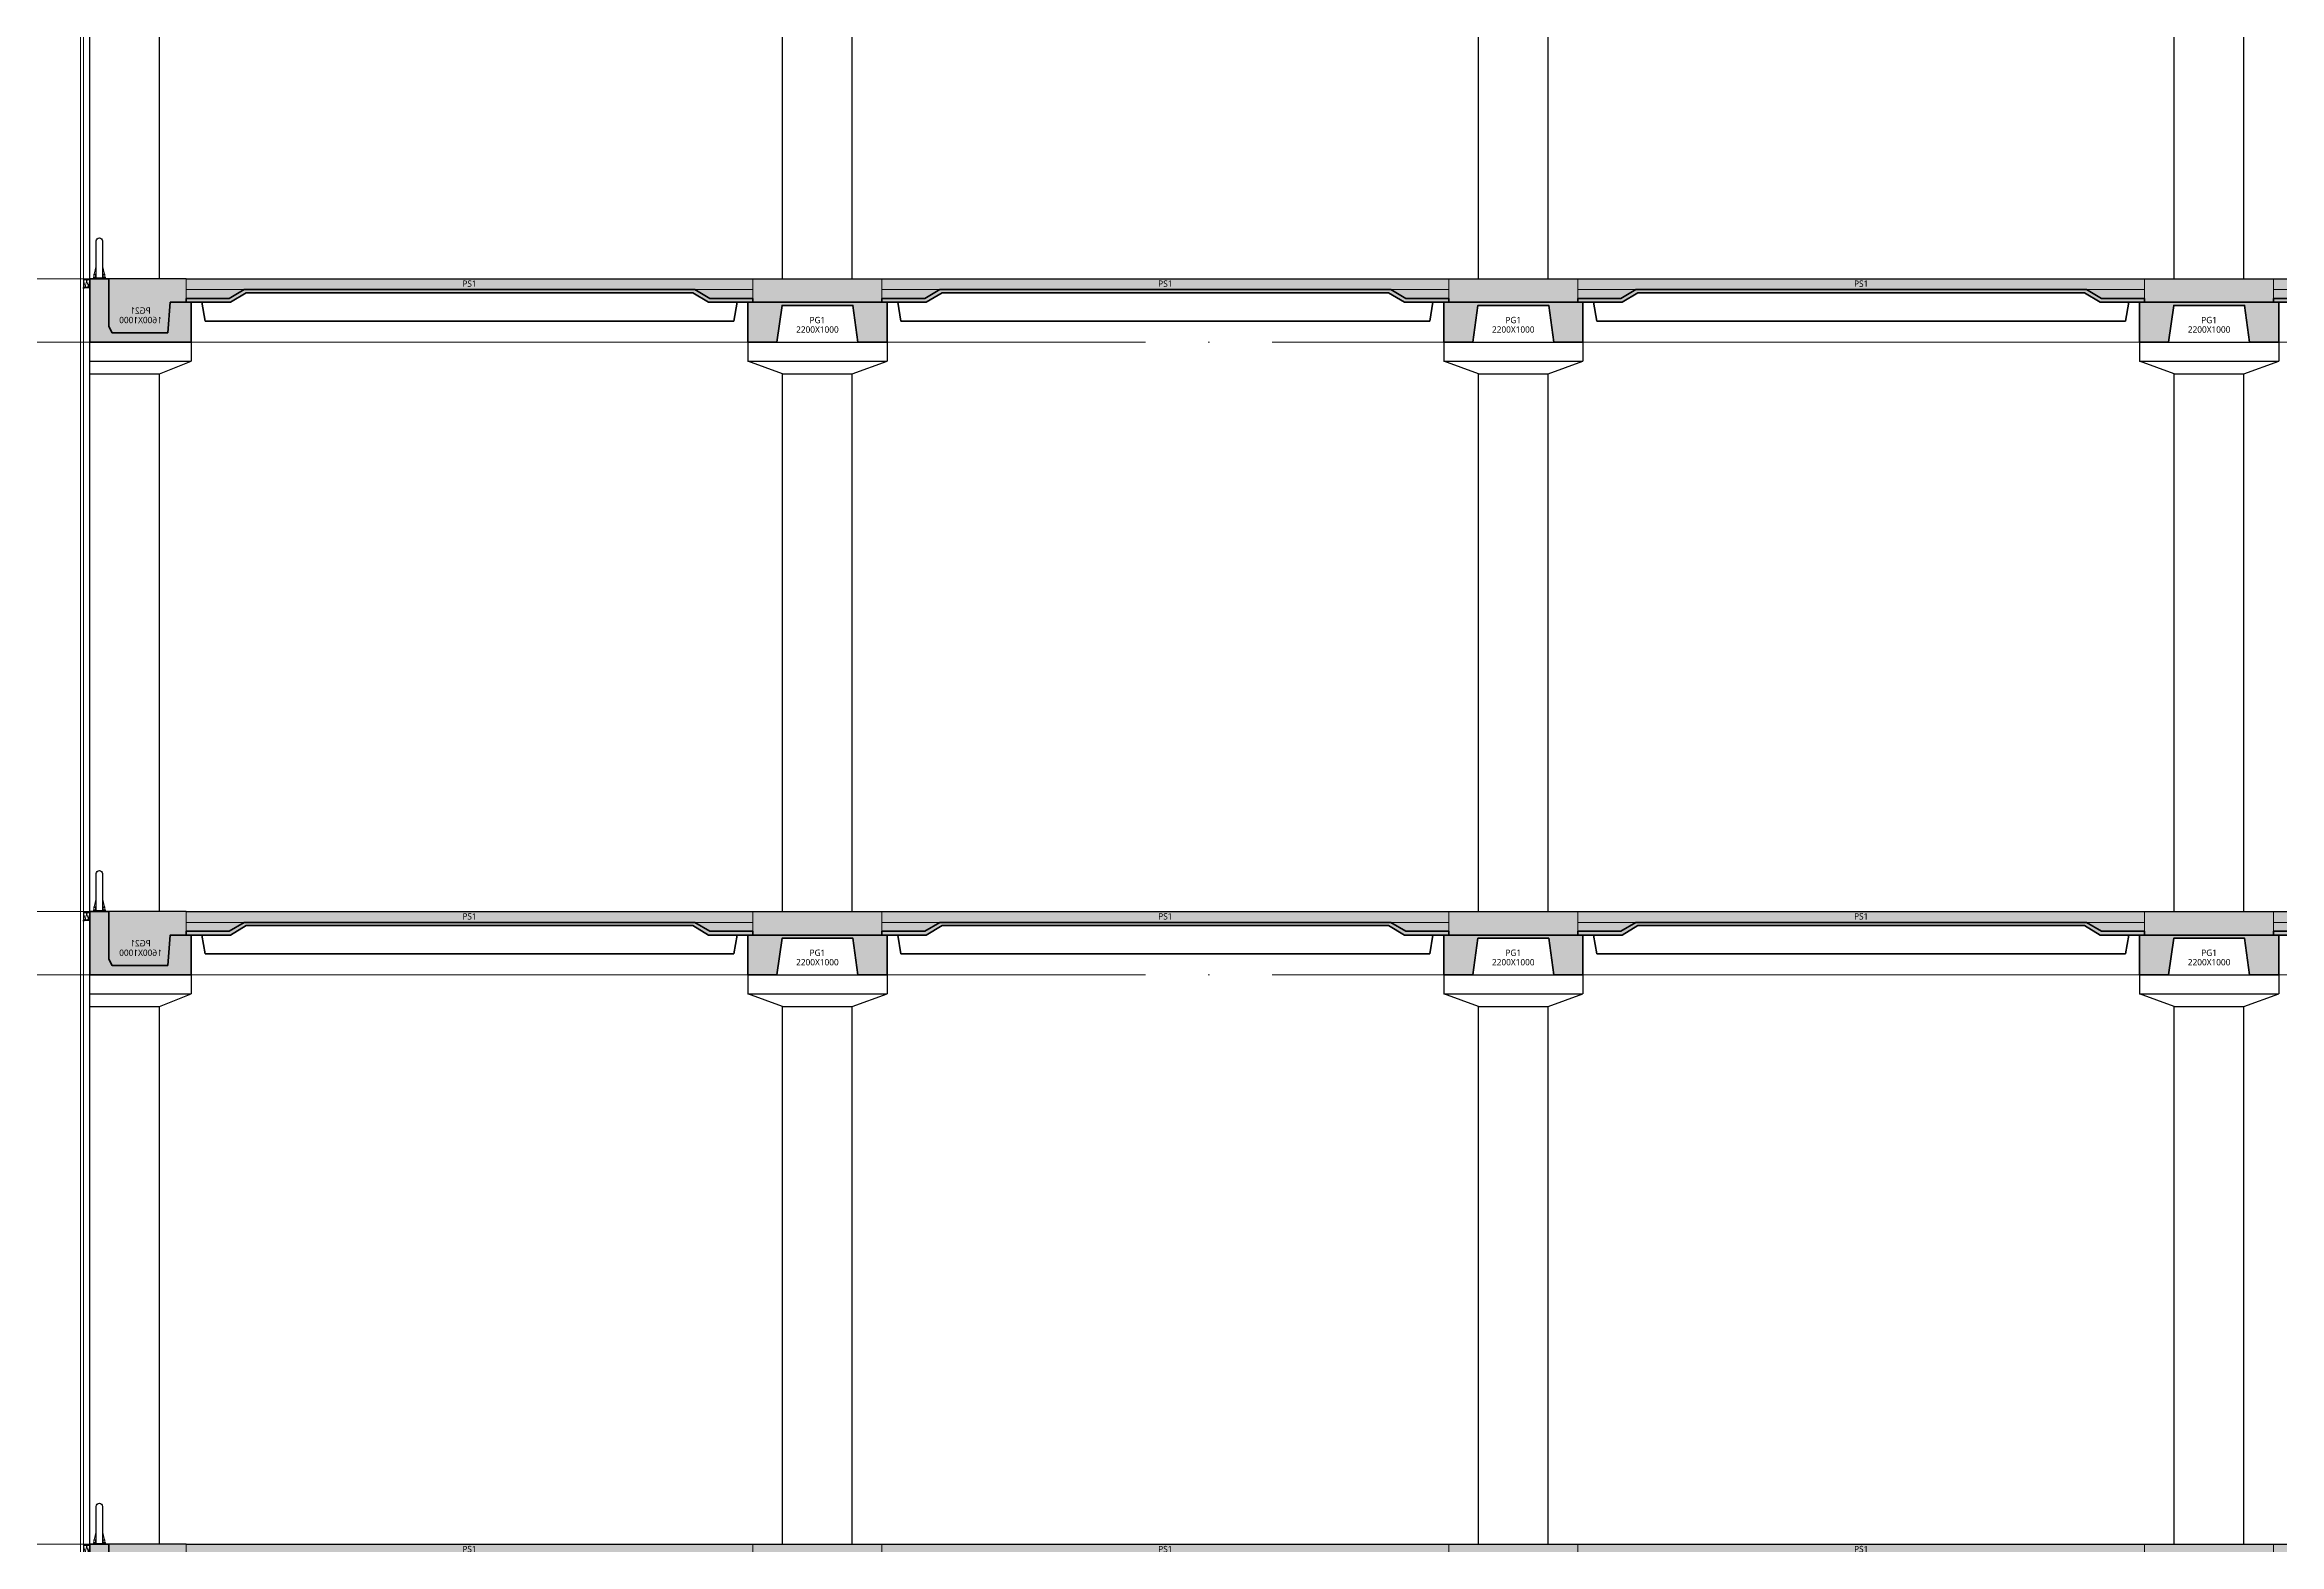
# Model space of a CAD drawing. Header units: millimetres. Extents: x 0 to 420000, y 0 to 297000.
# Drawn here: x 154798 to 190123, y 198500 to 222202 of the extents above; entities that cross this region are included whole.
import ezdxf
from ezdxf.enums import TextEntityAlignment as Align

# ---------------------------------------------------------------- set-up
doc = ezdxf.new("R2010")
doc.units = ezdxf.units.MM
for name, pattern in [('CEN', [62, 60, -1, 0, -1]), ('HID', [2, 1.1, -0.9]), ('HIDDEN', [0.375, 0.25, -0.125])]:
    doc.linetypes.add(name, pattern=pattern)
for name, color, linetype, lineweight in [('A-AXIS-LINE', 1, 'CEN', 15), ('A-CONC-LIN1', 2, 'Continuous', 40), ('A-CONC-LIN2', 7, 'Continuous', 25), ('A-ELEV-LIN2', 7, 'Continuous', 25), ('A-ELEV-LIN3', 8, 'Continuous', 18), ('A-WAXM-PANL', 6, 'Continuous', 20), ('A-XXXX-INSL2', 8, 'Continuous', 18), ('A-XXXX-STL', 3, 'Continuous', 25), ('A-XXXX-WAT1', 9, 'HID', 20)]:
    doc.layers.add(name, color=color, linetype=linetype, lineweight=lineweight)
for name, color, linetype in [('A-CONC-SOLD', 253, 'CEN'), ('A-ELEV-PATT', 252, 'Continuous'), ('A-XXXX-SOLD', 252, 'Continuous')]:
    doc.layers.add(name, color=color, linetype=linetype)
doc.layers.add('A-XXXX-NPLT', color=144, linetype='Continuous', lineweight=15, plot=False)
doc.styles.add('맑은고딕', font='')
doc.styles.get('맑은고딕').set_extended_font_data('Malgun Gothic')

# ---------------------------------------------------------------- blocks, each defined once
blk = doc.blocks.new('axis(220316)')
at = {"layer": 'A-AXIS-LINE', "ltscale": 1000}
for p, q in [((4631788.1, -381118.7), (4955413.1, -381118.7)), ((4631788.1, -382118.7), (4955413.1, -382118.7)), ((4631788.1, -391118.7), (4955413.1, -391118.7)), ((4631788.1, -392118.7), (4955413.1, -392118.7)), ((4631788.1, -401118.7), (4955413.1, -401118.7))]:
    blk.add_line(p, q, dxfattribs=at)
blk = doc.blocks.new('PG1')
at = {"layer": 'A-CONC-SOLD'}
h = blk.add_hatch(color=256, dxfattribs=at)
h.dxf.hatch_style = 1
h.paths.add_polyline_path([(4800581, -237069), (4800581, -237439), (4802621, -237439), (4802621, -237069)])
h = blk.add_hatch(color=256, dxfattribs=at)
h.dxf.hatch_style = 1
h.paths.add_polyline_path([(4800501, -238069), (4800501, -237439), (4802701, -237439), (4802701, -238069), (4802241, -238069), (4802161, -237489), (4801041, -237489), (4800961, -238069)])
at = {"layer": 'A-CONC-LIN1'}
blk.add_lwpolyline([(4800501, -238069), (4800501, -237439), (4802701, -237439), (4802701, -238069), (4802241, -238069), (4802161, -237489), (4801041, -237489), (4800961, -238069), (4800501, -238069)], dxfattribs=at)
at = {"layer": 'A-CONC-LIN2'}
blk.add_line((4800581, -237069), (4802621, -237069), dxfattribs=at)
at = {"layer": 'A-XXXX-NPLT'}
blk.add_lwpolyline([(4802701, -238069), (4800501, -238069), (4800501, -237439), (4800581, -237439), (4800581, -237069), (4802621, -237069), (4802621, -237439), (4802701, -237439)], close=True, dxfattribs=at)
at = {"layer": 'A-XXXX-NPLT', "style": '맑은고딕'}
for s, p in [('PG1', (4801601, -237719)), ('2200X1000', (4801601, -237869))]:
    blk.add_text(s, height=100, dxfattribs=at).set_placement(p, align=Align.MIDDLE)
blk = doc.blocks.new('PS1_2')
at = {"layer": 'A-CONC-SOLD'}
h = blk.add_hatch(color=256, dxfattribs=at)
h.dxf.hatch_style = 1
h.paths.add_polyline_path([(1020, -310), (1020, 0), (9980, 0), (9980, -310), (9300, -310), (9063, -170), (1937, -170), (1700, -310)])
h = blk.add_hatch(color=256, dxfattribs=at)
h.dxf.hatch_style = 1
h.paths.add_polyline_path([(9980, -310), (9980, -370), (9280, -370), (9030, -220), (1970, -220), (1720, -370), (1020, -370), (1020, -310), (1700, -310), (1937, -170), (9063, -170), (9300, -310)])
at = {"layer": 'A-CONC-LIN1', "color": 2}
for p, q in [((1320, -670), (1270, -370)), ((1320, -670), (9680, -670)), ((9680, -670), (9730, -370))]:
    blk.add_line(p, q, dxfattribs=at)
blk.add_lwpolyline([(9980, -310), (9980, -370), (9280, -370), (9030, -220), (1970, -220), (1720, -370), (1020, -370), (1020, -310), (1700, -310), (1937, -170), (9063, -170), (9300, -310)], close=True, dxfattribs=at)
at = {"layer": 'A-CONC-LIN2'}
blk.add_line((1020, 0), (9980, 0), dxfattribs=at)
at = {"layer": 'A-XXXX-NPLT'}
for p, q in [((1937, -170), (1020, -170)), ((9063, -170), (9980, -170))]:
    blk.add_line(p, q, dxfattribs=at)
at = {"layer": 'A-XXXX-NPLT', "style": '맑은고딕'}
blk.add_text('PS1', height=100, dxfattribs=at).set_placement((5500, -75), align=Align.MIDDLE)
blk = doc.blocks.new('PG21')
at = {"layer": 'A-CONC-SOLD'}
h = blk.add_hatch(color=256, dxfattribs=at)
h.dxf.hatch_style = 1
h.paths.add_polyline_path([(4800501, -238069), (4802101, -238069), (4802101, -237069), (4801801, -237069), (4801801, -237819), (4801751, -237919), (4800871, -237919), (4800831, -237439), (4800501, -237439)])
h = blk.add_hatch(color=256, dxfattribs=at)
h.dxf.hatch_style = 1
h.paths.add_polyline_path([(4800581, -237069), (4800581, -237439), (4800831, -237439), (4800871, -237919), (4801751, -237919), (4801801, -237819), (4801801, -237069)])
at = {"layer": 'A-CONC-LIN1'}
blk.add_lwpolyline([(4802101, -237069), (4802101, -238069), (4800501, -238069), (4800501, -237439), (4800831, -237439), (4800871, -237919), (4801751, -237919), (4801801, -237819), (4801801, -237069), (4802101, -237069)], dxfattribs=at)
at = {"layer": 'A-CONC-LIN2'}
blk.add_line((4800581, -237069), (4801801, -237069), dxfattribs=at)
at = {"layer": 'A-XXXX-NPLT'}
blk.add_lwpolyline([(4800501, -237439), (4800501, -238069), (4802101, -238069), (4802101, -237069), (4800581, -237069), (4800581, -237439), (4800501, -237439)], dxfattribs=at)
at = {"layer": 'A-XXXX-NPLT', "style": '맑은고딕'}
for s, p in [('1600X1000', (4801301, -237719)), ('PG21', (4801301, -237569))]:
    blk.add_text(s, height=100, dxfattribs=at).set_placement(p, align=Align.MIDDLE)
blk = doc.blocks.new('층간방화')
at = {"layer": 'A-XXXX-SOLD', "ltscale": 0.5}
h = blk.add_hatch(dxfattribs=at)
h.set_pattern_fill('블럭단면', color=256)
h.set_pattern_definition([(45, (-3966029.7908, -207540.3616), (-0.70710678119, 0.70710678119), []), (135, (-3966029.7908, -207540.3616), (-0.70710678119, -0.70710678119), [])])
h.paths.add_polyline_path([(0, -12), (0, 1), (-3, 1), (-3, -9), (-97, -9), (-97, 1), (-100, 1), (-100, -12)])
h.paths.add_polyline_path([(0, -137), (0, -150), (-3, -150), (-3, -140), (-97, -140), (-97, -150), (-100, -150), (-100, -137)])
at = {"layer": 'A-ELEV-PATT', "color": 5}
for points in [[(0, -12), (0, 1), (-3, 1), (-3, -9), (-97, -9), (-97, 1), (-100, 1), (-100, -12)], [(0, -137), (0, -150), (-3, -150), (-3, -140), (-97, -140), (-97, -150), (-100, -150), (-100, -137)]]:
    blk.add_lwpolyline(points, close=True, dxfattribs=at)
at = {"layer": 'A-XXXX-INSL2'}
blk.add_lwpolyline([(-100, -136, 0.509267), (-78, -106), (-97, -42, -1.37259), (-53, -42), (-72, -106, 1.37259), (-29, -106), (-48, -42, -1.37259), (-4, -42), (-23, -106, 0.509267), (-1, -136)], format="xyb", dxfattribs=at)
at = {"layer": 'A-XXXX-STL', "linetype": 'HIDDEN', "ltscale": 0.1}
blk.add_lwpolyline([(47, 0), (47, 1), (-1, 1), (-1, -136), (-100, -136), (-100, -137), (0, -137), (0, 0)], close=True, dxfattribs=at)
blk = doc.blocks.new('기준층(횡)')
at = {"layer": 'A-ELEV-LIN2'}
for p, q in [((155512, 207500), (157113, 207500)), ((155512, 198500), (155512, 207500)), ((157113, 207500), (157113, 207200)), ((165913, 207500), (168113, 207500)), ((165913, 207500), (165913, 207200)), ((168113, 207500), (168113, 207200)), ((176913, 207500), (179113, 207500)), ((176913, 207500), (176913, 207200)), ((179113, 207500), (179113, 207200)), ((187913, 207500), (190113, 207500)), ((187913, 207500), (187913, 207200)), ((190113, 207500), (190113, 207200)), ((155512, 207200), (157113, 207200)), ((156613, 207000), (157113, 207200)), ((165913, 207200), (168113, 207200)), ((166463, 207000), (165913, 207200)), ((167563, 207000), (168113, 207200)), ((176913, 207200), (179113, 207200)), ((177463, 207000), (176913, 207200)), ((178563, 207000), (179113, 207200)), ((187913, 207200), (190113, 207200)), ((188463, 207000), (187913, 207200)), ((189563, 207000), (190113, 207200)), ((155512, 207000), (156613, 207000)), ((156613, 198500), (156613, 207000)), ((166463, 207000), (167563, 207000)), ((166463, 198500), (166463, 207000)), ((167563, 198500), (167563, 207000)), ((177463, 207000), (178563, 207000)), ((177463, 198500), (177463, 207000)), ((178563, 198500), (178563, 207000)), ((188463, 207000), (189563, 207000)), ((188463, 198500), (188463, 207000)), ((189563, 198500), (189563, 207000))]:
    blk.add_line(p, q, dxfattribs=at)
at = {"layer": 'A-WAXM-PANL'}
for p, q in [((155363, 198500), (155363, 208500)), ((155413, 198500), (155413, 208500))]:
    blk.add_line(p, q, dxfattribs=at)
for p in [(156013, 208500), (167013, 208500), (178013, 208500), (189013, 208500)]:
    blk.add_blockref('PS1_2', p)
at = {"layer": 'A-CONC-LIN1', "xscale": -1}
blk.add_blockref('PG21', (4957613, 445569), dxfattribs=at)
at = {"layer": 'A-CONC-LIN1'}
for p in [(-4634588, 445569), (-4623588, 445569), (-4612588, 445569)]:
    blk.add_blockref('PG1', p, dxfattribs=at)
at = {"layer": 'A-XXXX-INSL2', "ltscale": 0.5}
blk.add_blockref('층간방화', (155512, 208500), dxfattribs=at)
blk = doc.blocks.new('추락방지볼라드')
at = {"layer": 'A-ELEV-LIN2'}
for p, q in [((-100, 10), (100, 10)), ((-100, 0), (-100, 10)), ((-100, 0), (100, 0)), ((100, 0), (100, 10))]:
    blk.add_line(p, q, dxfattribs=at)
for points in [[(-50, 600), (-50, 10)], [(50, 10), (50, 600)]]:
    blk.add_lwpolyline(points, dxfattribs=at)
blk.add_arc((0, 600), 50, 0, 180, dxfattribs=at)
at = {"layer": 'A-ELEV-LIN3'}
for p, q in [((-99, 12), (-99, 10)), ((-99, 12), (-50, 12)), ((-94, 28), (-54, 28)), ((-94, 28), (-94, 12)), ((-85, 73), (-88, 71)), ((-88, 71), (-88, 12)), ((-88, 71), (-61, 70)), ((-88, 67), (-61, 66)), ((-88, 64), (-61, 62)), ((-85, 73), (-63, 73)), ((-50, 210), (-81, 73)), ((-63, 73), (-61, 71)), ((-61, 71), (-61, 12)), ((-54, 28), (-54, 12)), ((-50, 12), (-50, 10)), ((50, 210), (81, 73)), ((50, 12), (50, 10)), ((99, 12), (50, 12)), ((94, 28), (54, 28)), ((54, 28), (54, 12)), ((63, 73), (61, 71)), ((61, 71), (61, 12)), ((88, 71), (61, 70)), ((88, 67), (61, 66)), ((88, 64), (61, 62)), ((85, 73), (63, 73)), ((85, 73), (88, 71)), ((88, 71), (88, 12)), ((94, 28), (94, 12)), ((99, 12), (99, 10))]:
    blk.add_line(p, q, dxfattribs=at)

msp = doc.modelspace()

# ---------------------------------------------------------------- block references
at = {"xscale": -1}
for p in [(155662.5, 218500), (155662.5, 208500), (155662.5, 198500)]:
    msp.add_blockref('추락방지볼라드', p, dxfattribs=at)
at = {"layer": 'A-AXIS-LINE'}
msp.add_blockref('axis(220316)', (-4581588.1, 599618.7), dxfattribs=at)
at = {"layer": 'A-XXXX-WAT1'}
for p in [(0, 20000), (0, 10000), (0, 0), (0, -10000)]:
    msp.add_blockref('기준층(횡)', p, dxfattribs=at)

doc.saveas('drawing.dxf')
